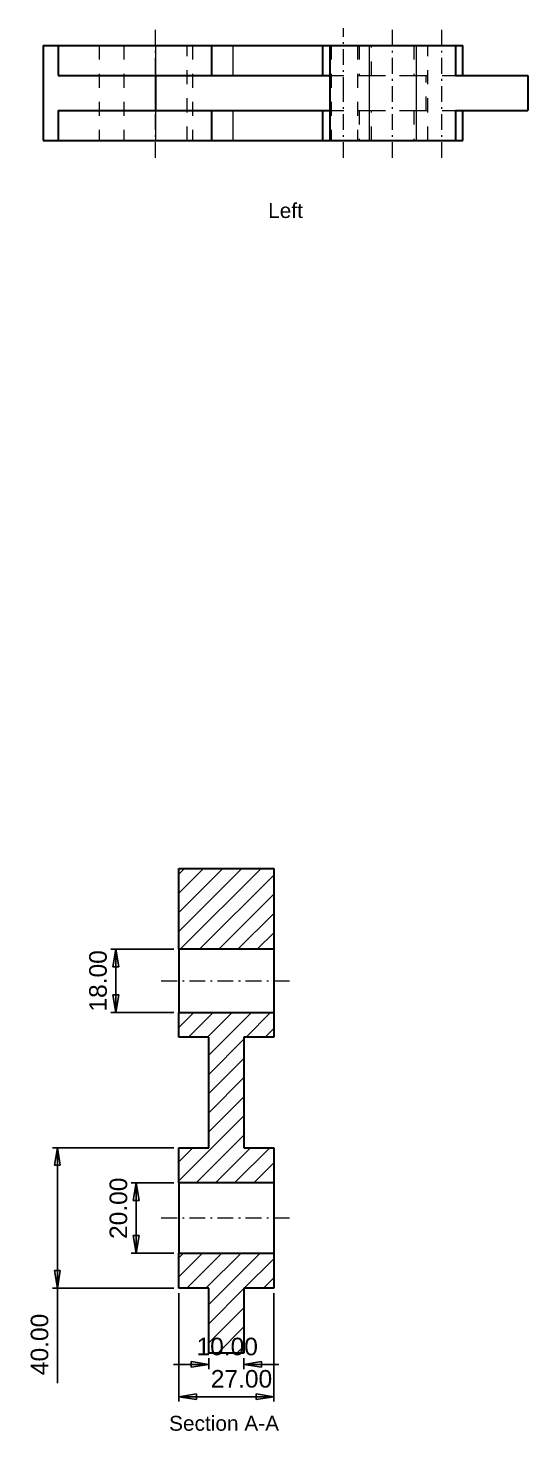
# Model space of a CAD drawing. Header units: millimetres. Extents: x 36 to 732, y -790 to -359.
# Drawn here: x 589.8 to 732.1, y -776.7 to -377.3 of the extents above; entities that cross this region are included whole.
import ezdxf

# ---------------------------------------------------------------- set-up
doc = ezdxf.new("R2010")
doc.units = ezdxf.units.MM
for name, pattern in [('CENTER', [8, 4.5, -1.5, 0.5, -1.5]), ('DASHED', [8, 4, -4]), ('SOLID', [0])]:
    doc.linetypes.add(name, pattern=pattern)
doc.styles.add('Arial', font='Arial.ttf', dxfattribs={"height": 0.2})
doc.styles.get("Standard").update_dxf_attribs({"font": 'Arial.ttf'})
doc.dimstyles.get("Standard").update_dxf_attribs({"dimtxt": 5, "dimasz": 5, "dimexe": 0.18, "dimexo": 0.0625, "dimgap": 0.09, "dimtad": 0, "dimtih": 1, "dimtoh": 1, "dimdec": 4, "dimzin": 0, "dimdsep": 46, "dimtxsty": 'Standard', "dimcen": 0.09, "dimadec": 0, "dimazin": 0, "dimtfac": 1, "dimtdec": 4, "dimtofl": 0, "dimtmove": 0, "dimatfit": 3, "dimfxl": 1, "dimtolj": 1, "dimtzin": 0, "dimarcsym": 0})

# ---------------------------------------------------------------- blocks, each defined once
blk = doc.blocks.new('_Closed')
at = {"color": 0, "linetype": 'ByBlock', "lineweight": -2}
for p, q in [((-1, 0.166667), (0, 0)), ((-1, 0.166667), (-1, -0.166667)), ((0, 0), (-1, -0.166667)), ((0, 0), (-1, 0))]:
    blk.add_line(p, q, dxfattribs=at)
blk = doc.blocks.new('*D53')
at = {"color": 0, "lineweight": -2, "transparency": 16777216}
for p, q in [((631.345311, -639.598078), (613.409435, -639.598078)), ((614.809435, -652.598078), (614.809435, -644.598078)), ((631.345311, -657.598078), (613.409435, -657.598078))]:
    blk.add_line(p, q, dxfattribs=at)
at = {"layer": 'Defpoints', "color": 0, "transparency": 16777216}
for p in [(614.809435, -639.598078), (632.745311, -639.598078), (632.745311, -657.598078)]:
    blk.add_point(p, dxfattribs=at)
at = {"color": 0, "lineweight": -2, "transparency": 16777216, "xscale": 5, "yscale": 5, "zscale": 5}
for p, rotation in [((614.809435, -639.598078), 90), ((614.809435, -657.598078), 270)]:
    blk.add_blockref('_Closed', p, dxfattribs=dict(at, rotation=rotation))
at = {"color": 0, "lineweight": 9, "transparency": 16777216, "insert": (609.756935, -648.593829), "char_height": 5, "attachment_point": 5, "rotation": 90}
blk.add_mtext('\\A1;18.00', dxfattribs=at)
blk = doc.blocks.new('*D54')
at = {"color": 0, "lineweight": -2, "transparency": 16777216}
for p, q in [((631.345311, -706.098078), (619.219208, -706.098078)), ((620.619208, -721.098078), (620.619208, -711.098078)), ((631.345311, -726.098078), (619.219208, -726.098078))]:
    blk.add_line(p, q, dxfattribs=at)
at = {"layer": 'Defpoints', "color": 0, "transparency": 16777216}
for p in [(620.619208, -706.098078), (632.745311, -706.098078), (632.745311, -726.098078)]:
    blk.add_point(p, dxfattribs=at)
at = {"color": 0, "lineweight": -2, "transparency": 16777216, "xscale": 5, "yscale": 5, "zscale": 5}
for p, rotation in [((620.619208, -706.098078), 90), ((620.619208, -726.098078), 270)]:
    blk.add_blockref('_Closed', p, dxfattribs=dict(at, rotation=rotation))
at = {"color": 0, "lineweight": 9, "transparency": 16777216, "insert": (615.566708, -713.344376), "char_height": 5, "attachment_point": 5, "rotation": 90}
blk.add_mtext('\\A1;20.00', dxfattribs=at)
blk = doc.blocks.new('*D55')
at = {"color": 0, "lineweight": -2, "transparency": 16777216}
for p, q in [((631.345311, -696.098078), (596.765527, -696.098078)), ((598.165527, -731.098078), (598.165527, -701.098078)), ((631.345311, -736.098078), (596.765527, -736.098078)), ((598.165527, -736.098078), (598.165527, -763.133078))]:
    blk.add_line(p, q, dxfattribs=at)
at = {"layer": 'Defpoints', "color": 0, "transparency": 16777216}
for p in [(598.165527, -696.098078), (632.745311, -696.098078), (632.745311, -736.098078)]:
    blk.add_point(p, dxfattribs=at)
at = {"color": 0, "lineweight": -2, "transparency": 16777216, "xscale": 5, "yscale": 5, "zscale": 5}
for p, rotation in [((598.165527, -696.098078), 90), ((598.165527, -736.098078), 270)]:
    blk.add_blockref('_Closed', p, dxfattribs=dict(at, rotation=rotation))
at = {"color": 0, "lineweight": 9, "transparency": 16777216, "insert": (593.113027, -752.115578), "char_height": 5, "attachment_point": 5, "rotation": 90}
blk.add_mtext('\\A1;40.00', dxfattribs=at)
blk = doc.blocks.new('*D56')
at = {"color": 0, "lineweight": -2, "transparency": 16777216}
for p, q in [((636.245311, -757.791128), (631.245311, -757.791128)), ((641.245311, -755.998011), (641.245311, -759.191128)), ((651.245311, -755.998011), (651.245311, -759.191128)), ((656.245311, -757.791128), (661.245311, -757.791128))]:
    blk.add_line(p, q, dxfattribs=at)
at = {"layer": 'Defpoints', "color": 0, "transparency": 16777216}
for p in [(641.245311, -754.598011), (651.245311, -754.598011), (651.245311, -757.791128)]:
    blk.add_point(p, dxfattribs=at)
at = {"color": 0, "lineweight": -2, "transparency": 16777216, "xscale": 5, "yscale": 5, "zscale": 5}
blk.add_blockref('_Closed', (641.245311, -757.791128), dxfattribs=at)
at = {"color": 0, "lineweight": -2, "transparency": 16777216, "xscale": 5, "yscale": 5, "zscale": 5, "rotation": 180}
blk.add_blockref('_Closed', (651.245311, -757.791128), dxfattribs=at)
at = {"color": 0, "lineweight": 9, "transparency": 16777216, "insert": (646.509925, -752.738628), "char_height": 5, "attachment_point": 5}
blk.add_mtext('\\A1;10.00', dxfattribs=at)
blk = doc.blocks.new('*D57')
at = {"color": 0, "lineweight": -2, "transparency": 16777216}
for p, q in [((632.745311, -737.498078), (632.745311, -768.392187)), ((659.745311, -737.498078), (659.745311, -768.392187)), ((637.745311, -766.992188), (654.745311, -766.992188))]:
    blk.add_line(p, q, dxfattribs=at)
at = {"layer": 'Defpoints', "color": 0, "transparency": 16777216}
for p in [(632.745311, -736.098078), (659.745311, -736.098078), (659.745311, -766.992188)]:
    blk.add_point(p, dxfattribs=at)
at = {"color": 0, "lineweight": -2, "transparency": 16777216, "xscale": 5, "yscale": 5, "zscale": 5, "rotation": 180}
blk.add_blockref('_Closed', (632.745311, -766.992188), dxfattribs=at)
at = {"color": 0, "lineweight": -2, "transparency": 16777216, "xscale": 5, "yscale": 5, "zscale": 5}
blk.add_blockref('_Closed', (659.745311, -766.992188), dxfattribs=at)
at = {"color": 0, "lineweight": 9, "transparency": 16777216, "insert": (650.564636, -761.939687), "char_height": 5, "attachment_point": 5}
blk.add_mtext('\\A1;27.00', dxfattribs=at)
blk = doc.blocks.new('BlockOfHatchs_1')
at = {"linetype": 'SOLID', "lineweight": 9}
for points in [[(645.233887, -616.598022), (632.7453, -629.086609)], [(632.7453, -634.549133), (650.69635, -616.598083)], [(632.7453, -623.624207), (639.771423, -616.598083)], [(634.308899, -616.598083), (632.7453, -618.161682)], [(656.158813, -616.598022), (633.158813, -639.598022)], [(638.621277, -639.598083), (659.7453, -618.47406)], [(659.745239, -623.936523), (644.08374, -639.598022)], [(649.546204, -639.598083), (659.7453, -629.398987)], [(659.745361, -634.86145), (655.008728, -639.598083)], [(637.008728, -657.598083), (632.7453, -661.861511)], [(635.47113, -664.598083), (642.47113, -657.598083)], [(647.933655, -657.598083), (640.933655, -664.598083)], [(641.2453, -669.74884), (653.396057, -657.598083)], [(658.858582, -657.598083), (651.858582, -664.598083)], [(657.321045, -664.598022), (659.745239, -662.173828)], [(651.2453, -665.211365), (641.2453, -675.211365)], [(641.245239, -680.673828), (651.2453, -670.673767)], [(651.2453, -676.136292), (641.2453, -686.136292)], [(641.245239, -691.598755), (651.245239, -681.598755)], [(651.2453, -687.061218), (632.745239, -705.561279)], [(637.670898, -706.098022), (651.245239, -692.523682)], [(632.745239, -700.098755), (636.745972, -696.098022)], [(653.133362, -696.098083), (643.133362, -706.098083)], [(648.595886, -706.098083), (658.595886, -696.098083)], [(659.7453, -700.411072), (654.058289, -706.098083)], [(659.520813, -706.098083), (659.7453, -705.873596)], [(634.058289, -726.098083), (632.7453, -727.411072)], [(632.7453, -732.873596), (639.520752, -726.098145)], [(644.983215, -726.098083), (634.983215, -736.098083)], [(640.44574, -736.098083), (650.445679, -726.098145)], [(655.908142, -726.098083), (641.245239, -740.760986)], [(651.370728, -736.098022), (659.7453, -727.72345)], [(659.745239, -733.185913), (656.83313, -736.098022)], [(641.2453, -746.22345), (651.2453, -736.22345)], [(651.245239, -741.685913), (641.245239, -751.685913)], [(643.795715, -754.597961), (651.2453, -747.148376)], [(651.245239, -752.61084), (649.258118, -754.597961)]]:
    blk.add_lwpolyline(points, dxfattribs=at)

msp = doc.modelspace()

# ---------------------------------------------------------------- linework, layer by layer
at = {"linetype": 'CENTER', "lineweight": 9}
for p, q in [((626.093874, -414.26613, 38.5), (626.093874, -377.26613, 38.5)), ((679.642683, -395.76613, 62.664169), (679.642683, -377.26613, 62.664169)), ((693.593874, -414.26613, 38.5), (693.593874, -377.26613, 38.5)), ((707.545061, -414.26613, 62.664169), (707.545061, -377.26613, 62.664169)), ((679.642683, -414.26613, 62.664169), (679.642683, -395.76613, 62.664169)), ((627.745311, -648.598078, 25.681464), (664.745311, -648.598078, 25.681464)), ((627.745311, -716.098078, 25.681464), (664.745311, -716.098078, 25.681464))]:
    msp.add_line(p, q, dxfattribs=at)
at = {"linetype": 'SOLID', "lineweight": 30}
for p, q in [((594.093874, -382.26613, 38.5), (594.093874, -409.26613, 38.5)), ((598.381061, -382.26613, 54.5), (598.381061, -390.76613, 54.5)), ((598.381061, -382.26613, 54.5), (626.093874, -382.26613, 54.5)), ((642.093874, -390.76613, 38.5), (642.093874, -382.26613, 38.5)), ((648.093874, -382.26613, -50), (673.596353, -382.26613, -50)), ((673.593874, -382.26613, 38.5), (673.593874, -390.76613, 38.5)), ((675.691494, -382.26613, 69.507832), (675.691494, -390.76613, 69.507832)), ((675.691494, -382.26613, 69.507832), (686.930114, -382.26613, 86.426546)), ((700.257633, -382.26613, 86.426546), (711.496254, -382.26613, 69.507832)), ((711.496254, -382.26613, 69.507832), (711.496254, -390.76613, 69.507832)), ((713.593874, -390.76613, 38.5), (713.593874, -382.26613, 38.5)), ((626.093874, -390.76613, 70.5), (626.093874, -400.76613, 70.5)), ((626.093874, -390.76613, 70.5), (675.691494, -390.76613, 69.507832)), ((675.691494, -390.76613, 69.507832), (675.691494, -400.76613, 69.507832)), ((711.496254, -390.76613, 69.507832), (732.093874, -390.76613, 38.5)), ((732.093874, -390.76613, 38.5), (732.093874, -400.76613, 38.5)), ((598.381061, -400.76613, 54.5), (598.381061, -409.26613, 54.5)), ((626.093874, -400.76613, 70.5), (675.691494, -400.76613, 69.507832)), ((642.093874, -409.26613, 38.5), (642.093874, -400.76613, 38.5)), ((673.593874, -400.76613, 38.5), (673.593874, -409.26613, 38.5)), ((675.691494, -400.76613, 69.507832), (675.691494, -409.26613, 69.507832)), ((711.496254, -400.76613, 69.507832), (732.093874, -400.76613, 38.5)), ((711.496254, -400.76613, 69.507832), (711.496254, -409.26613, 69.507832)), ((713.593874, -409.26613, 38.5), (713.593874, -400.76613, 38.5)), ((598.381061, -409.26613, 54.5), (626.093874, -409.26613, 54.5)), ((648.093874, -409.26613, -50), (673.596353, -409.26613, -50)), ((675.691494, -409.26613, 69.507832), (686.930114, -409.26613, 86.426546)), ((700.257633, -409.26613, 86.426546), (711.496254, -409.26613, 69.507832)), ((632.745311, -616.598078, 25.681364), (659.745311, -616.598078, 25.681364)), ((632.745311, -639.598078, 25.681364), (632.745311, -616.598078, 25.681364)), ((659.745311, -616.598078, 25.681364), (659.745311, -639.598078, 25.681364)), ((659.745311, -639.598078, 25.681364), (632.745311, -639.598078, 25.681364)), ((632.745311, -657.598078, 25.681364), (659.745311, -657.598078, 25.681364)), ((632.745311, -664.598078, 25.681364), (632.745311, -657.598078, 25.681364)), ((659.745311, -657.598078, 25.681364), (659.745311, -664.598078, 25.681364)), ((641.245311, -664.598078, 25.681364), (632.745311, -664.598078, 25.681364)), ((641.245311, -696.098078, 25.681364), (641.245311, -664.598078, 25.681364)), ((659.745311, -664.598078, 25.681364), (651.245311, -664.598078, 25.681364)), ((651.245311, -664.598078, 25.681364), (651.245311, -696.098078, 25.681364)), ((632.745311, -696.098078, 25.681364), (641.245311, -696.098078, 25.681364)), ((632.745311, -706.098078, 25.681364), (632.745311, -696.098078, 25.681364)), ((651.245311, -696.098078, 25.681364), (659.745311, -696.098078, 25.681364)), ((659.745311, -696.098078, 25.681364), (659.745311, -706.098078, 25.681364)), ((659.745311, -706.098078, 25.681364), (632.745311, -706.098078, 25.681364)), ((632.745311, -726.098078, 25.681364), (659.745311, -726.098078, 25.681364)), ((632.745311, -736.098078, 25.681364), (632.745311, -726.098078, 25.681364)), ((659.745311, -726.098078, 25.681364), (659.745311, -736.098078, 25.681364)), ((641.245311, -736.098078, 25.681364), (632.745311, -736.098078, 25.681364)), ((641.245311, -754.598011, 25.681364), (641.245311, -736.098078, 25.681364)), ((659.745311, -736.098078, 25.681364), (651.245311, -736.098078, 25.681364)), ((651.245311, -736.098078, 25.681364), (651.245311, -754.598011, 25.681364)), ((651.245311, -754.598011, 25.681364), (641.245311, -754.598011, 25.681364))]:
    msp.add_line(p, q, dxfattribs=at)
at = {"color": 9, "linetype": 'DASHED', "lineweight": 9, "true_color": 0xc0c0c0}
for p, q in [((610.093874, -382.26613, 38.5), (610.093874, -409.26613, 38.5)), ((617.093874, -382.26613, 38.5), (617.093874, -409.26613, 38.5)), ((635.093874, -409.26613, 38.5), (635.093874, -382.26613, 38.5)), ((636.593874, -382.26613, -61.5), (636.593874, -409.26613, -61.5)), ((676.093874, -382.26613, -78), (676.093874, -409.26613, -78)), ((683.593874, -382.26613, 38.5), (683.593874, -409.26613, 38.5)), ((684.093874, -382.26613, -50), (684.093874, -390.76613, -50)), ((687.545064, -390.76613, 62.66417), (687.545064, -382.26613, 62.66417)), ((699.642684, -382.26613, 62.66417), (699.642684, -390.76613, 62.66417)), ((703.593874, -409.26613, 38.5), (703.593874, -382.26613, 38.5)), ((675.691494, -390.76613, 55.820508), (687.545064, -390.76613, 55.820508)), ((687.545064, -390.76613, 18.503875), (699.642684, -390.76613, 18.503875)), ((699.642684, -390.76613, 55.820508), (711.496254, -390.76613, 55.820508)), ((703.093874, -400.76613, -41), (703.093874, -390.76613, -41)), ((675.691494, -400.76613, 55.820508), (687.545064, -400.76613, 55.820508)), ((684.093874, -400.76613, -50), (684.093874, -409.26613, -50)), ((687.545064, -400.76613, 18.503875), (699.642684, -400.76613, 18.503875)), ((687.545064, -409.26613, 62.66417), (687.545064, -400.76613, 62.66417)), ((699.642684, -400.76613, 55.820508), (711.496254, -400.76613, 55.820508)), ((699.642684, -400.76613, 62.66417), (699.642684, -409.26613, 62.66417))]:
    msp.add_line(p, q, dxfattribs=at)
at = {"color": 196, "linetype": 'SOLID', "lineweight": 9, "true_color": 0x400080}
for p, q in [((626.093874, -382.26613, 54.5), (626.093874, -390.76613, 54.5)), ((648.093874, -382.26613, -50), (648.093874, -390.76613, -50)), ((686.930114, -382.26613, 86.426546), (686.930114, -409.26613, 86.426546)), ((700.257633, -382.26613, 86.426546), (700.257633, -409.26613, 86.426546)), ((626.093874, -400.76613, 54.5), (626.093874, -409.26613, 54.5)), ((648.093874, -400.76613, -50), (648.093874, -409.26613, -50))]:
    msp.add_line(p, q, dxfattribs=at)
at = {"linetype": 'SOLID', "lineweight": 30, "extrusion": (0, 1, 0)}
for centre, radius, start, end in [((-626.093874, 38.5, -382.26613), 32, 0, 30), ((-626.093874, 38.5, -382.26613), 16, 90, 180.756303), ((-648.093874, -61.5, -382.26613), 11.5, 58.536439, 90), ((-693.593874, 38.5, -382.26613), 20, 359.097744, 26.465984), ((-693.593874, 82, -382.26613), 8, 33.594957, 146.405043), ((-693.593874, 38.5, -382.26613), 20, 153.534021, 180.902256), ((-626.093874, 38.5, -390.76613), 32, 30, 90), ((-626.093874, 38.5, -400.76613), 32, 30, 90), ((-626.093874, 38.5, -409.26613), 32, 0, 30), ((-626.093874, 38.5, -409.26613), 16, 90, 180.756303), ((-648.093874, -61.5, -409.26613), 11.5, 58.536439, 90), ((-693.593874, 38.5, -409.26613), 20, 359.097744, 26.465984), ((-693.593874, 82, -409.26613), 8, 33.594957, 146.405043), ((-693.593874, 38.5, -409.26613), 20, 153.534021, 180.902256)]:
    msp.add_arc(centre, radius, start, end, dxfattribs=at)
at = {"linetype": 'SOLID', "lineweight": 30, "extrusion": (-1, 0, 0)}
for centre, radius, start, end in [((648.598078, 25.681464, -632.745311), 9, 180.000638, 359.999372), ((648.598078, 25.681464, -659.745311), 9, 180.000638, 359.999372), ((716.098078, 25.681464, -632.745311), 10, 180.000576, 359.999427), ((716.098078, 25.681464, -659.745311), 10, 180.000576, 359.999427)]:
    msp.add_arc(centre, radius, start, end, dxfattribs=at)

# ---------------------------------------------------------------- block references
msp.add_blockref('BlockOfHatchs_1', (0, 0))

# ---------------------------------------------------------------- texts
at = {"lineweight": 9, "char_height": 4.243035, "attachment_point": 4, "style": 'Arial'}
for s, insert in [('Left', (658.157525, -429.266144)), ('Section A-A', (629.966895, -774.598089))]:
    msp.add_mtext(s, dxfattribs=dict(at, insert=insert))

# ---------------------------------------------------------------- dimensions: what is measured, and where the dimension line sits
at = {"lineweight": 9}
for base, p1, p2, picture, middle in [((614.809435, -639.598078), (632.745311, -657.598078), (632.745311, -639.598078), '*D53', (614.809435, -648.593829)), ((598.165527, -696.098078), (632.745311, -736.098078), (632.745311, -696.098078), '*D55', (598.165527, -752.115578)), ((620.619208, -706.098078), (632.745311, -726.098078), (632.745311, -706.098078), '*D54', (620.619208, -713.344376))]:
    dim = msp.add_linear_dim(base=base, p1=p1, p2=p2, angle=90, dimstyle='Standard', override={"dimtxt": 5, "dimasz": 5, "dimexe": 1.4, "dimexo": 1.4, "dimgap": 2.5, "dimtad": 1, "dimtih": 0, "dimtoh": 0, "dimdec": 2, "dimlfac": 1, "dimpost": '<>', "dimblk1": 'Closed', "dimblk2": 'Closed', "dimsah": 1, "dimse1": 0, "dimse2": 0, "dimtix": 1}, dxfattribs=at)
    dim.commit()
    dim.dimension.update_dxf_attribs({"geometry": picture, "text_midpoint": middle, "dimtype": 160})
for base, p1, p2, picture, middle in [((659.745311, -766.992188), (632.745311, -736.098078), (659.745311, -736.098078), '*D57', (650.564636, -766.992188)), ((651.245311, -757.791128), (641.245311, -754.598011), (651.245311, -754.598011), '*D56', (646.509925, -757.791128))]:
    dim = msp.add_linear_dim(base=base, p1=p1, p2=p2, dimstyle='Standard', override={"dimtxt": 5, "dimasz": 5, "dimexe": 1.4, "dimexo": 1.4, "dimgap": 2.5, "dimtad": 1, "dimtih": 0, "dimtoh": 0, "dimdec": 2, "dimlfac": 1, "dimpost": '<>', "dimblk1": 'Closed', "dimblk2": 'Closed', "dimsah": 1, "dimse1": 0, "dimse2": 0, "dimtix": 1}, dxfattribs=at)
    dim.commit()
    dim.dimension.update_dxf_attribs({"geometry": picture, "text_midpoint": middle, "dimtype": 160})

doc.saveas('drawing.dxf')
